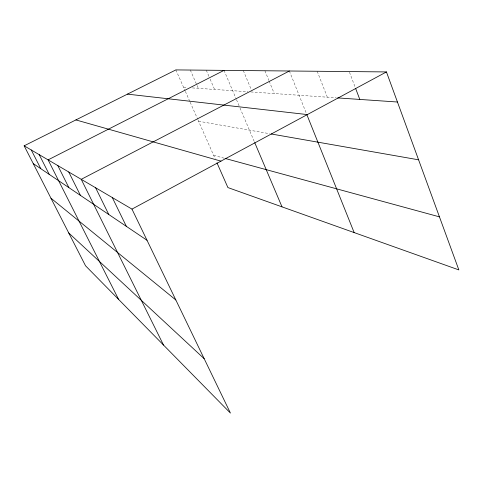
<?xml version="1.0" encoding="UTF-8"?>
<svg xmlns="http://www.w3.org/2000/svg" width="483" height="483" viewBox="0 0 483 483"><rect width="100%" height="100%" fill="white"/><g stroke="black" fill="none" stroke-linecap="round" stroke-linejoin="round"><path stroke-width="0.36" stroke-dasharray="2.42 1.81" d="M183.576 87.32L187.253 87.574M192.409 87.924L247.918 91.74M250.822 91.939L336.192 97.808M198.573 121.239L269.683 133.706M213.643 155.315L224.42 158.255M175.872 69.908L185.074 90.713M185.375 91.39L189.873 101.563M190.175 102.245L197.674 119.204M197.976 119.881L215.158 158.75M190.308 70.047L198.296 88.329M206.277 70.198L208.946 76.386M210.129 79.14L214.579 89.452M224.04 70.367L236.199 99.003M236.495 99.691L239.731 107.311M240.021 108.005L254.432 141.936M243.299 70.554L251.118 89.27M264.919 70.766L268.88 80.432M269.164 81.12L274.259 93.551M289.359 71.001L306.385 113.457M317.204 71.267L327.341 97.198M349.493 72.269L355.301 87.592"/><path stroke-width="0.72" d="M386.442 71.931L175.872 69.908L24.15 145.818L131.974 209.109L386.442 71.931L458.85 269.912L227.91 187.573L216.982 162.868M289.359 71.001L81.235 179.326L163.532 345.079M224.04 70.367L48.095 159.873L118.613 299.412M337.665 97.91L397.449 102.016M127.458 94.131L307.333 114.58M271.144 133.966L418.586 159.819M225.138 158.448L439.445 216.855M75.897 119.923L220.96 161.135M33.249 163.604L147.019 240.274M50.963 198.217L175.842 299.991M68.737 232.951L204.176 358.688M24.15 145.818L85.539 265.789L230.439 413.092L131.974 209.109M31.28 150.002L40.813 168.7M39.214 154.657L49.218 174.363M57.785 165.56L68.87 187.609M68.743 171.99L80.45 195.41M95.604 187.76L108.778 214.506M112.31 197.565L126.359 226.358M254.728 142.624L282.012 206.863M306.947 114.857L354.154 232.583M355.566 88.286L359.793 99.426"/></g></svg>
